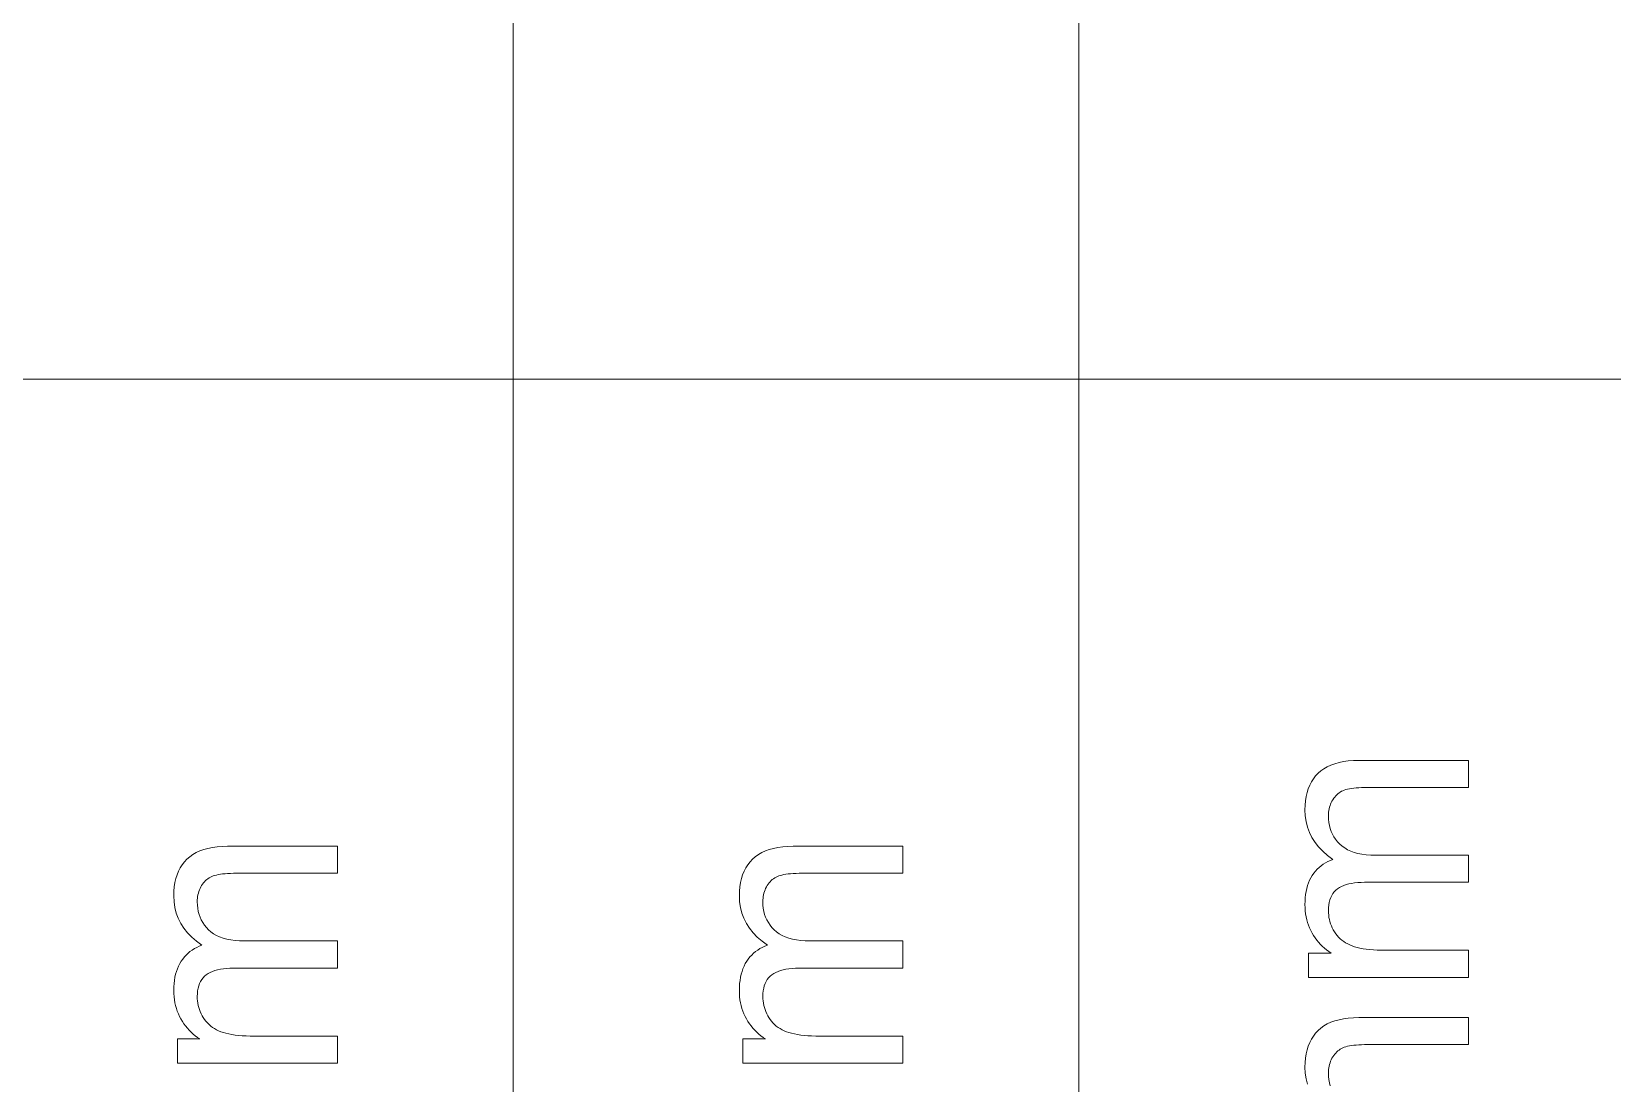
# Model space of a CAD drawing. Extents: x 23 to 417, y 3 to 294.
# Drawn here: x 202.97 to 210.13, y 22.03 to 26.79 of the extents above; entities that cross this region are included whole.
import ezdxf

# ---------------------------------------------------------------- set-up
doc = ezdxf.new("R2010")
doc.units = 0

msp = doc.modelspace()

# ---------------------------------------------------------------- linework, layer by layer
at = {"color": 7, "lineweight": 13}
for p, q in [((205.1505, 10.2218), (205.1505, 50.2218)), ((207.7112, 10.2218), (207.7112, 50.2218)), ((182.1041, 25.2218), (230.7576, 25.2218))]:
    msp.add_line(p, q, dxfattribs=at)
for points in [[(209.4758, 22.5141), (208.7514, 22.5141), (208.7514, 22.6239), (208.8531, 22.6239), (208.8426, 22.6309), (208.8326, 22.6384), (208.823, 22.6464), (208.8138, 22.6548), (208.8051, 22.6636), (208.7967, 22.6729), (208.7888, 22.6827), (208.7812, 22.6929), (208.7741, 22.7035), (208.7675, 22.7146), (208.7613, 22.7261), (208.7558, 22.7379), (208.7509, 22.75), (208.7467, 22.7624), (208.7431, 22.7752), (208.7402, 22.7882), (208.738, 22.8016), (208.7363, 22.8152), (208.7354, 22.8292), (208.735, 22.8435), (208.7354, 22.8593), (208.7364, 22.8746), (208.7381, 22.8892), (208.7404, 22.9033), (208.7434, 22.9168), (208.7471, 22.9297), (208.7514, 22.942), (208.7564, 22.9538), (208.7621, 22.9649), (208.7685, 22.9755), (208.7754, 22.9855), (208.7829, 22.9949), (208.7909, 23.0037), (208.7995, 23.0119), (208.8085, 23.0194), (208.8182, 23.0264), (208.8283, 23.0328), (208.839, 23.0385), (208.8502, 23.0436), (208.8619, 23.0482), (208.8378, 23.0659), (208.8163, 23.0846), (208.7972, 23.1044), (208.7807, 23.1252), (208.7668, 23.1471), (208.7554, 23.17), (208.7465, 23.1939), (208.7401, 23.2189), (208.7363, 23.2449), (208.735, 23.2719), (208.7357, 23.293), (208.7374, 23.313), (208.7404, 23.3321), (208.7446, 23.3502), (208.75, 23.3672), (208.7565, 23.3833), (208.7643, 23.3984), (208.7733, 23.4125), (208.7834, 23.4256), (208.7947, 23.4377), (208.8073, 23.4487), (208.8212, 23.4585), (208.8363, 23.4672), (208.8528, 23.4748), (208.8705, 23.4812), (208.8896, 23.4864), (208.9099, 23.4904), (208.9315, 23.4933), (208.9544, 23.4951), (208.9786, 23.4956), (209.4758, 23.4956), (209.4758, 23.3735), (209.0195, 23.3735), (209.0052, 23.3734), (208.9917, 23.3731), (208.979, 23.3725), (208.9672, 23.3716), (208.9561, 23.3706), (208.946, 23.3692), (208.9366, 23.3677), (208.928, 23.3659), (208.9203, 23.3639), (208.9134, 23.3616), (208.9071, 23.359), (208.901, 23.3561), (208.8951, 23.3527), (208.8895, 23.3489), (208.8842, 23.3448), (208.8791, 23.3403), (208.8743, 23.3354), (208.8697, 23.3301), (208.8653, 23.3244), (208.8613, 23.3183), (208.8575, 23.3119), (208.8541, 23.3053), (208.8512, 23.2985), (208.8486, 23.2914), (208.8464, 23.2842), (208.8446, 23.2767), (208.8432, 23.269), (208.8423, 23.2611), (208.8417, 23.253), (208.8415, 23.2446), (208.842, 23.2296), (208.8435, 23.2151), (208.846, 23.2011), (208.8496, 23.1877), (208.8542, 23.1747), (208.8598, 23.1623), (208.8664, 23.1504), (208.874, 23.139), (208.8826, 23.1281), (208.8923, 23.1177), (208.9031, 23.1082), (208.9151, 23.0996), (208.9283, 23.092), (208.9427, 23.0854), (208.9584, 23.0799), (208.9753, 23.0753), (208.9933, 23.0718), (209.0127, 23.0693), (209.0332, 23.0678), (209.055, 23.0673), (209.4758, 23.0673), (209.4758, 22.9445), (209.0052, 22.9445), (208.9892, 22.9442), (208.9741, 22.9433), (208.9597, 22.9418), (208.9462, 22.9397), (208.9335, 22.937), (208.9217, 22.9337), (208.9106, 22.9298), (208.9004, 22.9253), (208.891, 22.9202), (208.8824, 22.9145), (208.8746, 22.9081), (208.8677, 22.9009), (208.8615, 22.893), (208.8562, 22.8844), (208.8517, 22.8749), (208.848, 22.8647), (208.8452, 22.8537), (208.8431, 22.842), (208.8419, 22.8295), (208.8415, 22.8162), (208.8417, 22.806), (208.8426, 22.7958), (208.8439, 22.7858), (208.8458, 22.776), (208.8483, 22.7664), (208.8513, 22.7569), (208.8548, 22.7475), (208.8589, 22.7383), (208.8636, 22.7293), (208.8687, 22.7204), (208.8745, 22.7119), (208.8807, 22.7038), (208.8874, 22.6962), (208.8946, 22.6891), (208.9023, 22.6825), (208.9106, 22.6763), (208.9193, 22.6707), (208.9286, 22.6655), (208.9383, 22.6608), (208.9486, 22.6566), (208.9595, 22.6529), (208.9714, 22.6495), (208.9843, 22.6465), (208.998, 22.644), (209.0127, 22.6418), (209.0283, 22.64), (209.0448, 22.6386), (209.0623, 22.6376), (209.0807, 22.637), (209.1, 22.6368), (209.4758, 22.6368)], [(204.3544, 22.1256), (203.63, 22.1256), (203.63, 22.2354), (203.7316, 22.2354), (203.7212, 22.2425), (203.7112, 22.25), (203.7016, 22.2579), (203.6924, 22.2663), (203.6836, 22.2752), (203.6753, 22.2844), (203.6674, 22.2942), (203.6598, 22.3044), (203.6527, 22.315), (203.646, 22.3261), (203.6399, 22.3376), (203.6344, 22.3494), (203.6295, 22.3615), (203.6253, 22.3739), (203.6217, 22.3867), (203.6188, 22.3997), (203.6166, 22.4131), (203.6149, 22.4268), (203.614, 22.4408), (203.6136, 22.4551), (203.614, 22.4709), (203.615, 22.4861), (203.6167, 22.5007), (203.619, 22.5148), (203.622, 22.5283), (203.6257, 22.5412), (203.63, 22.5535), (203.635, 22.5653), (203.6407, 22.5765), (203.6471, 22.5871), (203.654, 22.597), (203.6615, 22.6064), (203.6695, 22.6152), (203.6781, 22.6234), (203.6871, 22.631), (203.6967, 22.6379), (203.7069, 22.6443), (203.7176, 22.65), (203.7288, 22.6552), (203.7405, 22.6597), (203.7164, 22.6774), (203.6948, 22.6962), (203.6758, 22.7159), (203.6593, 22.7368), (203.6454, 22.7586), (203.6339, 22.7815), (203.6251, 22.8054), (203.6187, 22.8304), (203.6149, 22.8564), (203.6136, 22.8834), (203.6142, 22.9045), (203.616, 22.9246), (203.619, 22.9436), (203.6232, 22.9617), (203.6286, 22.9788), (203.6351, 22.9948), (203.6429, 23.0099), (203.6518, 23.024), (203.662, 23.0371), (203.6733, 23.0492), (203.6859, 23.0602), (203.6998, 23.0701), (203.7149, 23.0788), (203.7314, 23.0863), (203.7491, 23.0927), (203.7682, 23.0979), (203.7885, 23.102), (203.8101, 23.1049), (203.833, 23.1066), (203.8572, 23.1072), (204.3544, 23.1072), (204.3544, 22.9851), (203.8981, 22.9851), (203.8838, 22.985), (203.8703, 22.9846), (203.8576, 22.984), (203.8457, 22.9832), (203.8347, 22.9821), (203.8245, 22.9808), (203.8152, 22.9792), (203.8066, 22.9774), (203.7989, 22.9754), (203.792, 22.9731), (203.7857, 22.9706), (203.7796, 22.9676), (203.7737, 22.9642), (203.7681, 22.9605), (203.7628, 22.9563), (203.7577, 22.9518), (203.7528, 22.9469), (203.7482, 22.9416), (203.7439, 22.9359), (203.7398, 22.9298), (203.7361, 22.9234), (203.7327, 22.9168), (203.7298, 22.91), (203.7272, 22.903), (203.725, 22.8957), (203.7232, 22.8882), (203.7218, 22.8805), (203.7208, 22.8726), (203.7202, 22.8645), (203.72, 22.8562), (203.7206, 22.8411), (203.7221, 22.8266), (203.7246, 22.8126), (203.7282, 22.7992), (203.7328, 22.7862), (203.7383, 22.7738), (203.7449, 22.7619), (203.7526, 22.7505), (203.7612, 22.7396), (203.7709, 22.7293), (203.7816, 22.7197), (203.7936, 22.7111), (203.8069, 22.7035), (203.8213, 22.697), (203.8369, 22.6914), (203.8538, 22.6869), (203.8719, 22.6833), (203.8913, 22.6808), (203.9118, 22.6793), (203.9336, 22.6788), (204.3544, 22.6788), (204.3544, 22.556), (203.8838, 22.556), (203.8678, 22.5557), (203.8527, 22.5548), (203.8383, 22.5533), (203.8248, 22.5512), (203.8121, 22.5485), (203.8003, 22.5452), (203.7892, 22.5413), (203.779, 22.5368), (203.7696, 22.5317), (203.761, 22.526), (203.7532, 22.5196), (203.7462, 22.5125), (203.7401, 22.5046), (203.7348, 22.4959), (203.7303, 22.4864), (203.7266, 22.4762), (203.7237, 22.4653), (203.7217, 22.4535), (203.7205, 22.441), (203.72, 22.4278), (203.7203, 22.4175), (203.7211, 22.4074), (203.7225, 22.3974), (203.7244, 22.3876), (203.7269, 22.3779), (203.7299, 22.3684), (203.7334, 22.359), (203.7375, 22.3498), (203.7422, 22.3408), (203.7473, 22.3319), (203.7531, 22.3234), (203.7593, 22.3153), (203.766, 22.3077), (203.7732, 22.3006), (203.7809, 22.294), (203.7892, 22.2879), (203.7979, 22.2822), (203.8071, 22.277), (203.8169, 22.2724), (203.8271, 22.2682), (203.8381, 22.2644), (203.85, 22.261), (203.8628, 22.2581), (203.8766, 22.2555), (203.8913, 22.2533), (203.9069, 22.2515), (203.9234, 22.2502), (203.9409, 22.2492), (203.9593, 22.2486), (203.9786, 22.2484), (204.3544, 22.2484)], [(206.9151, 22.1256), (206.1907, 22.1256), (206.1907, 22.2354), (206.2924, 22.2354), (206.2819, 22.2425), (206.2719, 22.25), (206.2623, 22.2579), (206.2531, 22.2663), (206.2444, 22.2752), (206.236, 22.2844), (206.2281, 22.2942), (206.2206, 22.3044), (206.2134, 22.315), (206.2068, 22.3261), (206.2006, 22.3376), (206.1951, 22.3494), (206.1902, 22.3615), (206.186, 22.3739), (206.1824, 22.3867), (206.1795, 22.3997), (206.1773, 22.4131), (206.1756, 22.4268), (206.1747, 22.4408), (206.1743, 22.4551), (206.1747, 22.4709), (206.1757, 22.4861), (206.1774, 22.5007), (206.1797, 22.5148), (206.1827, 22.5283), (206.1864, 22.5412), (206.1907, 22.5535), (206.1957, 22.5653), (206.2014, 22.5765), (206.2078, 22.5871), (206.2147, 22.597), (206.2222, 22.6064), (206.2302, 22.6152), (206.2388, 22.6234), (206.2478, 22.631), (206.2575, 22.6379), (206.2676, 22.6443), (206.2783, 22.65), (206.2895, 22.6552), (206.3012, 22.6597), (206.2771, 22.6774), (206.2556, 22.6962), (206.2365, 22.7159), (206.22, 22.7368), (206.2061, 22.7586), (206.1947, 22.7815), (206.1858, 22.8054), (206.1794, 22.8304), (206.1756, 22.8564), (206.1743, 22.8834), (206.175, 22.9045), (206.1767, 22.9246), (206.1797, 22.9436), (206.1839, 22.9617), (206.1893, 22.9788), (206.1958, 22.9948), (206.2036, 23.0099), (206.2126, 23.024), (206.2227, 23.0371), (206.234, 23.0492), (206.2466, 23.0602), (206.2605, 23.0701), (206.2757, 23.0788), (206.2921, 23.0863), (206.3098, 23.0927), (206.3289, 23.0979), (206.3492, 23.102), (206.3708, 23.1049), (206.3937, 23.1066), (206.4179, 23.1072), (206.9151, 23.1072), (206.9151, 22.9851), (206.4588, 22.9851), (206.4445, 22.985), (206.431, 22.9846), (206.4183, 22.984), (206.4065, 22.9832), (206.3954, 22.9821), (206.3853, 22.9808), (206.3759, 22.9792), (206.3673, 22.9774), (206.3596, 22.9754), (206.3527, 22.9731), (206.3464, 22.9706), (206.3403, 22.9676), (206.3344, 22.9642), (206.3288, 22.9605), (206.3235, 22.9563), (206.3184, 22.9518), (206.3136, 22.9469), (206.309, 22.9416), (206.3046, 22.9359), (206.3006, 22.9298), (206.2968, 22.9234), (206.2934, 22.9168), (206.2905, 22.91), (206.2879, 22.903), (206.2857, 22.8957), (206.2839, 22.8882), (206.2825, 22.8805), (206.2816, 22.8726), (206.281, 22.8645), (206.2808, 22.8562), (206.2813, 22.8411), (206.2828, 22.8266), (206.2853, 22.8126), (206.2889, 22.7992), (206.2935, 22.7862), (206.2991, 22.7738), (206.3057, 22.7619), (206.3133, 22.7505), (206.3219, 22.7396), (206.3316, 22.7293), (206.3424, 22.7197), (206.3544, 22.7111), (206.3676, 22.7035), (206.382, 22.697), (206.3977, 22.6914), (206.4146, 22.6869), (206.4326, 22.6833), (206.452, 22.6808), (206.4725, 22.6793), (206.4943, 22.6788), (206.9151, 22.6788), (206.9151, 22.556), (206.4445, 22.556), (206.4285, 22.5557), (206.4134, 22.5548), (206.399, 22.5533), (206.3855, 22.5512), (206.3728, 22.5485), (206.361, 22.5452), (206.3499, 22.5413), (206.3397, 22.5368), (206.3303, 22.5317), (206.3217, 22.526), (206.3139, 22.5196), (206.307, 22.5125), (206.3008, 22.5046), (206.2955, 22.4959), (206.291, 22.4864), (206.2873, 22.4762), (206.2845, 22.4653), (206.2824, 22.4535), (206.2812, 22.441), (206.2808, 22.4278), (206.281, 22.4175), (206.2819, 22.4074), (206.2832, 22.3974), (206.2851, 22.3876), (206.2876, 22.3779), (206.2906, 22.3684), (206.2941, 22.359), (206.2982, 22.3498), (206.3029, 22.3408), (206.308, 22.3319), (206.3138, 22.3234), (206.32, 22.3153), (206.3267, 22.3077), (206.3339, 22.3006), (206.3416, 22.294), (206.3499, 22.2879), (206.3586, 22.2822), (206.3679, 22.277), (206.3776, 22.2724), (206.3879, 22.2682), (206.3988, 22.2644), (206.4107, 22.261), (206.4236, 22.2581), (206.4373, 22.2555), (206.452, 22.2533), (206.4676, 22.2515), (206.4841, 22.2502), (206.5016, 22.2492), (206.52, 22.2486), (206.5393, 22.2484), (206.9151, 22.2484)]]:
    msp.add_lwpolyline(points, close=True, dxfattribs=at)
msp.add_lwpolyline([(208.7465, 22.0302), (208.7401, 22.0552), (208.7363, 22.0812), (208.735, 22.1082), (208.7357, 22.1293), (208.7374, 22.1493), (208.7404, 22.1684), (208.7446, 22.1865), (208.75, 22.2035), (208.7565, 22.2196), (208.7643, 22.2347), (208.7733, 22.2488), (208.7834, 22.2619), (208.7947, 22.274), (208.8073, 22.285), (208.8212, 22.2948), (208.8363, 22.3035), (208.8528, 22.3111), (208.8705, 22.3174), (208.8896, 22.3227), (208.9099, 22.3267), (208.9315, 22.3296), (208.9544, 22.3314), (208.9786, 22.3319), (209.4758, 22.3319), (209.4758, 22.2098), (209.0195, 22.2098), (209.0052, 22.2097), (208.9917, 22.2094), (208.979, 22.2088), (208.9672, 22.2079), (208.9561, 22.2069), (208.946, 22.2055), (208.9366, 22.204), (208.928, 22.2022), (208.9203, 22.2002), (208.9134, 22.1979), (208.9071, 22.1953), (208.901, 22.1923), (208.8951, 22.189), (208.8895, 22.1852), (208.8842, 22.1811), (208.8791, 22.1766), (208.8743, 22.1717), (208.8697, 22.1664), (208.8653, 22.1607), (208.8613, 22.1546), (208.8575, 22.1482), (208.8541, 22.1416), (208.8512, 22.1348), (208.8486, 22.1277), (208.8464, 22.1205), (208.8446, 22.113), (208.8432, 22.1053), (208.8423, 22.0974), (208.8417, 22.0893), (208.8415, 22.0809), (208.842, 22.0659), (208.8435, 22.0514), (208.846, 22.0374), (208.8496, 22.0239)], dxfattribs=at)

doc.saveas('drawing.dxf')
